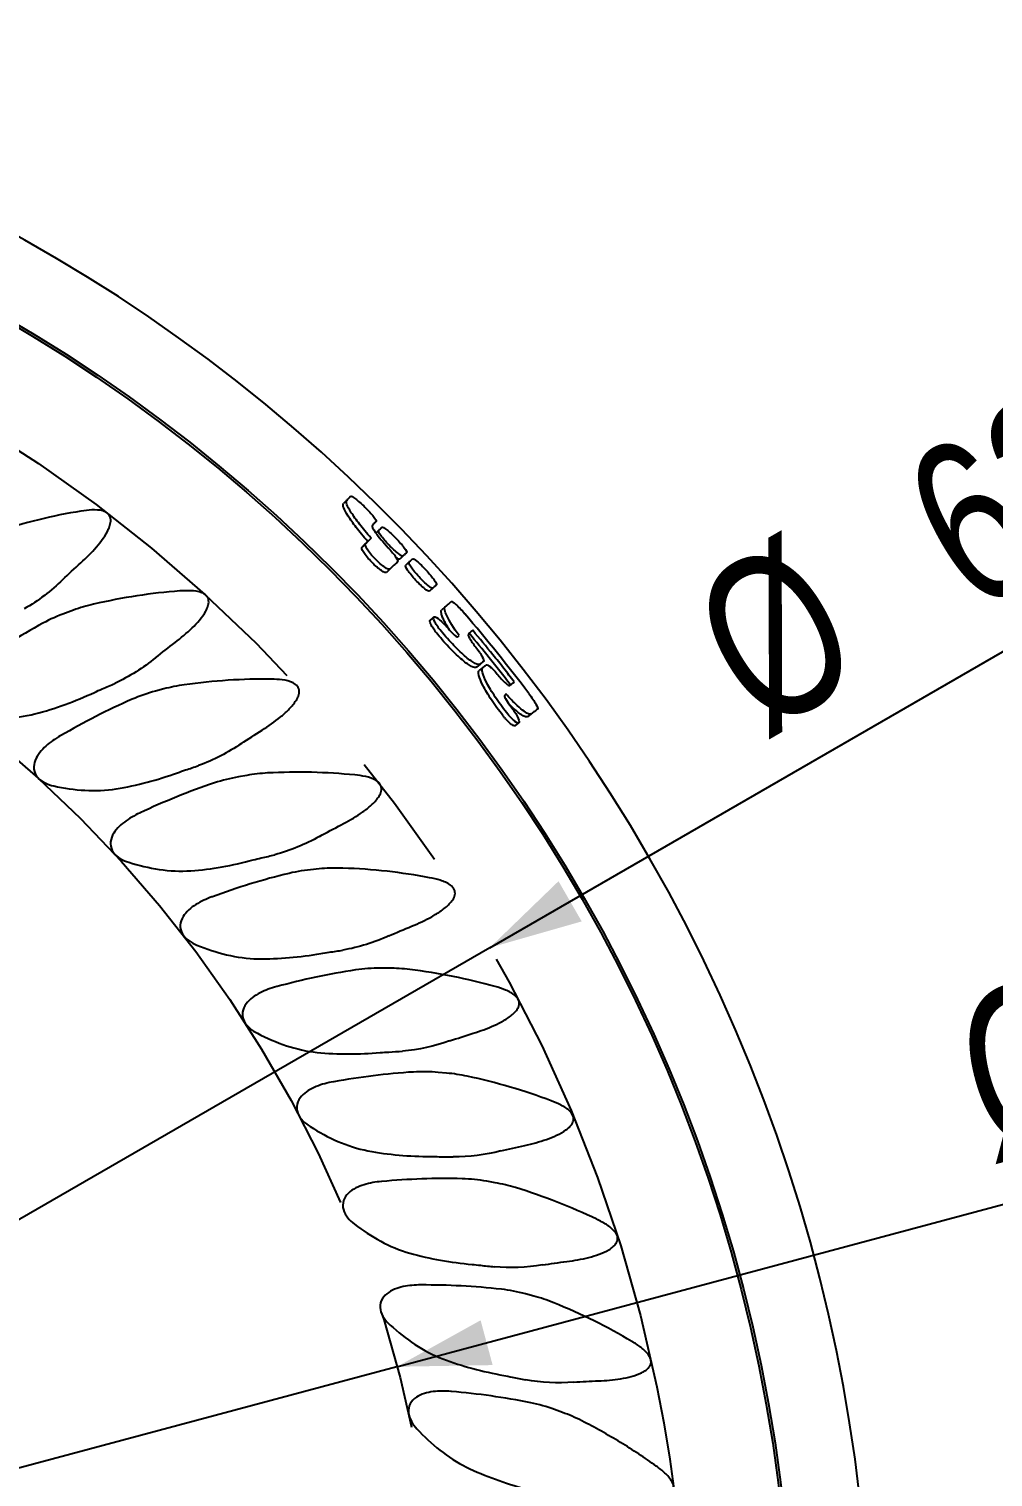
# Model space of a CAD drawing. Header units: millimetres. Extents: x 10 to 412, y 8 to 584.
# Drawn here: x 345.22 to 366, y 258.41 to 289.62 of the extents above; entities that cross this region are included whole.
import ezdxf

# ---------------------------------------------------------------- set-up
doc = ezdxf.new("R2010")
doc.units = ezdxf.units.MM
doc.linetypes.add('CENTERX2', pattern=[20.32, 12.7, -2.54, 2.54, -2.54])
doc.layers.add('CENTERLINE', color=4, linetype='CENTERX2')
doc.layers.add('DIMENSIONS', color=2, linetype='Continuous')
doc.layers.add('OUTLINE', color=7, linetype='Continuous', lineweight=25)
doc.styles.add('SLDTEXTSTYLE0', font='TXT', dxfattribs={"width": 0.75})
doc.dimstyles.new('SLDDIMSTYLE13', dxfattribs={"dimtxt": 3.5, "dimasz": 2, "dimexe": 0, "dimexo": 0.0625, "dimgap": 0.875, "dimtad": 1, "dimrnd": 1e-09, "dimzin": 12, "dimdsep": 46, "dimtxsty": 'SLDTEXTSTYLE0', "dimblk1": 'NONE', "dimsah": 1, "dimcen": 0, "dimadec": 0, "dimazin": 3, "dimtfac": 1, "dimtmove": 0, "dimatfit": 3, "dimldrblk": 'NONE', "dimfxl": 0, "dimfrac": 2, "dimtolj": 1, "dimtzin": 12, "dimarcsym": 0})

# ---------------------------------------------------------------- blocks, each defined once
blk = doc.blocks.new('_D_41')
at = {"layer": 'DIMENSIONS'}
for q in [(375.287, 281.441), (300.246, 238.116)]:
    blk.add_line((355.154, 269.817), q, dxfattribs=at)
blk.add_solid([(355.154, 269.817), (357.136, 270.384), (356.636, 271.25)], dxfattribs=at)
at = {"layer": 'DIMENSIONS', "char_height": 3.5, "attachment_point": 1, "rotation": 30, "style": 'SLDTEXTSTYLE0'}
for s, insert in [('63,4', (363.823, 280.026)), ('%%c', (359.254, 277.388))]:
    blk.add_mtext(s, dxfattribs=dict(at, insert=insert))
blk = doc.blocks.new('_None')
blk = doc.blocks.new('_D_42')
at = {"layer": 'DIMENSIONS'}
for q in [(381.537, 268.392), (302.246, 247.146)]:
    blk.add_line((353.154, 260.787), q, dxfattribs=at)
blk.add_solid([(353.154, 260.787), (355.216, 260.822), (354.957, 261.788)], dxfattribs=at)
at = {"layer": 'DIMENSIONS', "char_height": 3.5, "attachment_point": 1, "rotation": 15, "style": 'SLDTEXTSTYLE0'}
for s, insert in [('52,7', (370.097, 269.993)), ('%%c', (365.001, 268.627))]:
    blk.add_mtext(s, dxfattribs=dict(at, insert=insert))

msp = doc.modelspace()

# ---------------------------------------------------------------- linework, layer by layer
at = {"layer": 'CENTERLINE'}
for radius in [31.70081, 26.35209]:
    msp.add_circle((327.70013, 253.96659), radius, dxfattribs=at)
at = {"layer": 'OUTLINE'}
for p, q in [((352.07363, 279.46059), (352.00383, 279.38758)), ((352.75768, 278.80501), (352.70211, 278.74993)), ((352.59687, 278.64378), (352.52481, 278.57235)), ((353.28701, 278.25938), (353.21377, 278.18985)), ((353.413, 278.12598), (353.33941, 278.05683)), ((353.0033, 277.97614), (352.92942, 277.90603)), ((353.92754, 277.56639), (353.85248, 277.49884)), ((354.19313, 277.16008), (354.11704, 277.09347)), ((346.18158, 277.09164), (346.01095, 277.02954)), ((353.9456, 276.94335), (353.86897, 276.87626)), ((354.94751, 275.92876), (354.86842, 275.86501)), ((355.00526, 275.85693), (354.92599, 275.79338)), ((348.12673, 275.39288), (347.95134, 275.34588)), ((355.6989, 274.59998), (355.78088, 274.6604)), ((356.04567, 274.85553), (355.96425, 274.79553)), ((349.91642, 273.53105), (349.7376, 273.49952)), ((351.53704, 271.52033), (351.35615, 271.5045)), ((352.97624, 269.37601), (352.79466, 269.37601)), ((354.22308, 267.11441), (354.04219, 267.13024)), ((355.26806, 264.75275), (355.08924, 264.78428)), ((356.10323, 262.30901), (355.92784, 262.356)), ((356.72224, 259.80177), (356.55161, 259.86387))]:
    msp.add_line(p, q, dxfattribs=at)
at = {"layer": 'OUTLINE', "flags": 128}
for points in [[(352.07363, 279.46059), (352.08428, 279.47173), (352.09475, 279.48269), (352.10505, 279.49346), (352.11517, 279.50405), (352.12513, 279.51446), (352.13491, 279.52469), (352.14452, 279.53474), (352.15395, 279.54461)], [(352.70565, 279.00553), (352.696, 278.99587), (352.68618, 278.98603), (352.67618, 278.97602), (352.666, 278.96582), (352.65565, 278.95545), (352.64511, 278.94491), (352.6344, 278.93418), (352.62352, 278.92328)], [(352.75768, 278.80501), (352.76754, 278.81478), (352.77725, 278.82441), (352.78681, 278.83389), (352.79623, 278.84322), (352.8055, 278.85241), (352.81462, 278.86145), (352.82359, 278.87035), (352.83242, 278.87909)], [(353.16858, 278.13297), (353.14929, 278.11466), (353.1296, 278.09598), (353.10952, 278.07693), (353.08905, 278.05751), (353.0682, 278.03772), (353.04695, 278.01756), (353.02532, 277.99703), (353.0033, 277.97614)], [(353.36332, 278.33184), (353.35431, 278.32328), (353.34515, 278.31458), (353.33584, 278.30574), (353.32637, 278.29676), (353.31676, 278.28763), (353.30699, 278.27836), (353.29707, 278.26894), (353.28701, 278.25938)], [(353.413, 278.12598), (353.42312, 278.13549), (353.43308, 278.14485), (353.4429, 278.15407), (353.45256, 278.16315), (353.46207, 278.17209), (353.47143, 278.18088), (353.48064, 278.18953), (353.48969, 278.19804)], [(354.00577, 277.63678), (353.99654, 277.62847), (353.98714, 277.62002), (353.9776, 277.61143), (353.9679, 277.6027), (353.95804, 277.59383), (353.94803, 277.58482), (353.93786, 277.57568), (353.92754, 277.56639)], [(354.19313, 277.16008), (354.21108, 277.17579), (354.22862, 277.19115), (354.24575, 277.20615), (354.26248, 277.2208), (354.27881, 277.23509), (354.29473, 277.24903), (354.31025, 277.26261), (354.32536, 277.27584)], [(354.46235, 276.51744), (354.46619, 276.52068), (354.47003, 276.52391), (354.47385, 276.52713), (354.47766, 276.53034), (354.48145, 276.53354), (354.48523, 276.53672), (354.489, 276.5399), (354.49276, 276.54306)], [(354.78789, 276.65713), (354.77663, 276.6477), (354.76518, 276.63811), (354.75353, 276.62836), (354.74169, 276.61843), (354.72965, 276.60835), (354.71742, 276.5981), (354.70499, 276.5877), (354.69237, 276.57712)], [(355.01837, 275.98587), (355.00976, 275.97894), (355.00108, 275.97194), (354.99233, 275.96488), (354.98351, 275.95778), (354.97462, 275.95061), (354.96565, 275.94338), (354.95662, 275.9361), (354.94751, 275.92876)], [(355.00526, 275.85693), (355.01438, 275.86424), (355.02344, 275.8715), (355.03242, 275.8787), (355.04133, 275.88585), (355.05017, 275.89293), (355.05894, 275.89996), (355.06764, 275.90694), (355.07627, 275.91386)], [(355.50747, 275.28077), (355.50357, 275.27778), (355.49965, 275.27478), (355.49573, 275.27177), (355.49179, 275.26875), (355.48784, 275.26573), (355.48387, 275.26269), (355.47989, 275.25964), (355.4759, 275.25658)], [(355.58363, 275.4684), (355.59667, 275.47845), (355.60951, 275.48835), (355.62214, 275.4981), (355.63458, 275.50769), (355.64681, 275.51712), (355.65884, 275.5264), (355.67067, 275.53552), (355.6823, 275.54449)], [(356.18715, 274.95979), (356.17098, 274.94787), (356.15437, 274.93564), (356.13734, 274.92308), (356.11987, 274.91021), (356.10197, 274.89702), (356.08363, 274.88351), (356.06487, 274.86968), (356.04567, 274.85553)]]:
    msp.add_lwpolyline(points, dxfattribs=at)
at = {"layer": 'OUTLINE'}
for radius in [33.99382, 33.94382]:
    msp.add_circle((327.70013, 253.96659), radius, dxfattribs=at)
for radius, start, end in [(35.65, 306.658466, 274.273816), (35.43451, 37.012449, 40.576301)]:
    msp.add_arc((327.70013, 253.96659), radius, start, end, dxfattribs=at)
for points, knots in [([(352.52481, 278.57235), (352.4313, 278.67908), (352.34889, 278.77851), (352.2047, 278.96389), (352.14442, 279.0482), (352.00774, 279.26305), (351.97481, 279.35657), (352.00383, 279.38758)], [0, 0, 0, 0, 0.25, 0.25, 0.5, 0.5, 1, 1, 1, 1]), ([(352.59687, 278.64378), (352.50322, 278.75062), (352.42059, 278.85019), (352.27592, 279.03592), (352.21538, 279.12041), (352.07796, 279.33579), (352.04464, 279.42961), (352.07363, 279.46059)], [0, 0, 0, 0, 0.25, 0.25, 0.5, 0.5, 1, 1, 1, 1]), ([(352.15395, 279.54461), (352.1633, 279.55334), (352.19972, 279.53542), (352.31371, 279.45019), (352.39073, 279.3829), (352.53778, 279.23927), (352.60681, 279.16396), (352.69566, 279.0508), (352.71433, 279.01491), (352.70565, 279.00553)], [0, 0, 0, 0, 0.25, 0.25, 0.5, 0.5, 0.75, 0.75, 1, 1, 1, 1]), ([(346.34301, 279.22541), (346.04291, 279.1762), (345.73895, 279.11496), (345.12358, 278.96506), (344.81893, 278.87807), (344.51694, 278.78005)], [0, 0, 0, 0, 0.5, 0.5, 1, 1, 1, 1]), ([(346.33652, 278.11012), (346.45772, 278.21993), (346.57178, 278.33361), (346.77906, 278.57472), (346.87527, 278.70104), (346.95329, 278.87773), (346.96649, 278.91414), (346.98342, 278.98916), (346.98742, 279.02822), (346.97426, 279.10609), (346.95473, 279.14451), (346.89357, 279.2002), (346.85485, 279.21775), (346.73683, 279.25218), (346.65684, 279.25398), (346.49842, 279.24776), (346.42053, 279.23812), (346.34301, 279.22541)], [0, 0, 0, 0, 0.25, 0.25, 0.5, 0.5, 0.5625, 0.5625, 0.625, 0.625, 0.6875, 0.6875, 0.75, 0.75, 0.875, 0.875, 1, 1, 1, 1]), ([(352.62352, 278.92328), (352.60787, 278.90642), (352.63172, 278.84971), (352.75583, 278.67227), (352.85412, 278.55492), (352.96637, 278.43654)], [0, 0, 0, 0, 0.5, 0.5, 1, 1, 1, 1]), ([(353.287, 278.25938), (353.27614, 278.25005), (353.23973, 278.26752), (353.12834, 278.35271), (353.05379, 278.42056), (352.91243, 278.56621), (352.84684, 278.6427), (352.76414, 278.75778), (352.74763, 278.79482), (352.75768, 278.80501)], [0, 0, 0, 0, 0.25, 0.25, 0.5, 0.5, 0.75, 0.75, 1, 1, 1, 1]), ([(352.83242, 278.87909), (352.84188, 278.88746), (352.87739, 278.86878), (352.98777, 278.78154), (353.0621, 278.713), (353.2036, 278.56719), (353.26983, 278.49096), (353.35463, 278.37681), (353.37236, 278.34065), (353.36332, 278.33184)], [0, 0, 0, 0, 0.25, 0.25, 0.5, 0.5, 0.75, 0.75, 1, 1, 1, 1]), ([(352.92942, 277.90604), (352.91468, 277.89301), (352.87532, 277.90592), (352.75882, 277.98444), (352.68216, 278.05056), (352.53947, 278.19756), (352.47543, 278.2764), (352.39976, 278.39624), (352.388, 278.43606), (352.40164, 278.45025)], [0, 0, 0, 0, 0.25, 0.25, 0.5, 0.5, 0.75, 0.75, 1, 1, 1, 1]), ([(352.40164, 278.45025), (352.4233, 278.47171), (352.44439, 278.49262), (352.46492, 278.51297), (352.47518, 278.52315), (352.4853, 278.53318), (352.49529, 278.54308), (352.50527, 278.55297), (352.51511, 278.56273), (352.52481, 278.57235)], [0, 0, 0, 0, 0.000482524918, 0.000482524918, 0.000482524918, 0.00072380719, 0.00072380719, 0.00072380719, 0.000965095559, 0.000965095559, 0.000965095559, 0.000965095559]), ([(353.0033, 277.97614), (352.98857, 277.96312), (352.94904, 277.97623), (352.83225, 278.05518), (352.75546, 278.1215), (352.6126, 278.26869), (352.54839, 278.34762), (352.47228, 278.4678), (352.46035, 278.50776), (352.47397, 278.52194)], [0, 0, 0, 0, 0.25, 0.25, 0.5, 0.5, 0.75, 0.75, 1, 1, 1, 1]), ([(352.47397, 278.52194), (352.49558, 278.54336), (352.51663, 278.56423), (352.53711, 278.58453), (352.54735, 278.59469), (352.55746, 278.6047), (352.56742, 278.61457), (352.57738, 278.62445), (352.5872, 278.63418), (352.59687, 278.64378)], [0, 0, 0, 0, 0.000482491555, 0.000482491555, 0.000482491555, 0.000723757059, 0.000723757059, 0.000723757059, 0.000965028633, 0.000965028633, 0.000965028633, 0.000965028633]), ([(352.96637, 278.43654), (353.03502, 278.36402), (353.09454, 278.29124), (353.1673, 278.18087), (353.18011, 278.14446), (353.16858, 278.13297)], [0, 0, 0, 0, 0.5, 0.5, 1, 1, 1, 1]), ([(353.21377, 278.18985), (353.20672, 278.18788), (353.19405, 278.18433), (353.15565, 278.21011), (353.13864, 278.22154)], [0, 0, 0, 0, 0.55686019, 1, 1, 1, 1]), ([(353.85248, 277.49884), (353.84136, 277.4898), (353.80559, 277.50803), (353.69681, 277.59577), (353.62422, 277.6654), (353.48699, 277.81458), (353.42362, 277.89268), (353.34441, 278.00961), (353.32908, 278.0469), (353.33941, 278.05683)], [0, 0, 0, 0, 0.25, 0.25, 0.5, 0.5, 0.75, 0.75, 1, 1, 1, 1]), ([(353.92754, 277.56639), (353.91643, 277.55735), (353.8805, 277.57579), (353.77143, 277.66393), (353.69873, 277.73375), (353.56131, 277.88313), (353.49779, 277.96134), (353.4182, 278.07859), (353.40268, 278.11606), (353.413, 278.12598)], [0, 0, 0, 0, 0.25, 0.25, 0.5, 0.5, 0.75, 0.75, 1, 1, 1, 1]), ([(353.48969, 278.19804), (353.49938, 278.20615), (353.53437, 278.18653), (353.64238, 278.09636), (353.71485, 278.02586), (353.8524, 277.87632), (353.91657, 277.79835), (353.99829, 277.68197), (354.01504, 277.64535), (354.00577, 277.63678)], [0, 0, 0, 0, 0.25, 0.25, 0.5, 0.5, 0.75, 0.75, 1, 1, 1, 1]), ([(348.47352, 277.50445), (348.17022, 277.48159), (347.86129, 277.44696), (347.23583, 277.35133), (346.92493, 277.29126), (346.61558, 277.21994)], [0, 0, 0, 0, 0.5, 0.5, 1, 1, 1, 1]), ([(348.36985, 276.39398), (348.4994, 276.49224), (348.62371, 276.59616), (348.85058, 276.8176), (348.95729, 276.93495), (349.05038, 277.10332), (349.06683, 277.13848), (349.09043, 277.21131), (349.09812, 277.25009), (349.09239, 277.3291), (349.07661, 277.3693), (349.02089, 277.43059), (348.98349, 277.45183), (348.86923, 277.49659), (348.7883, 277.50559), (348.6305, 277.51316), (348.55203, 277.51037), (348.47352, 277.50445)], [0, 0, 0, 0, 0.25, 0.25, 0.5, 0.5, 0.5625, 0.5625, 0.625, 0.625, 0.6875, 0.6875, 0.75, 0.75, 0.875, 0.875, 1, 1, 1, 1]), ([(354.49276, 276.54307), (354.37473, 276.70938), (354.2854, 276.85429), (354.1819, 277.06876), (354.16785, 277.13783), (354.19313, 277.16008)], [0, 0, 0, 0, 0.5, 0.5, 1, 1, 1, 1]), ([(354.32536, 277.27584), (354.33549, 277.28366), (354.37005, 277.26271), (354.47614, 277.16762), (354.54619, 277.09448), (354.61408, 277.01533)], [0, 0, 0, 0, 0.5, 0.5, 1, 1, 1, 1]), ([(345.52396, 276.81114), (345.26848, 276.67392), (345.01931, 276.52722), (344.53052, 276.22053), (344.29003, 276.05985), (344.05754, 275.89717)], [0, 0, 0, 0, 0.5, 0.5, 1, 1, 1, 1]), ([(354.02849, 276.57285), (354.00056, 276.60878), (353.94776, 276.67667), (353.89304, 276.76555), (353.86428, 276.83113), (353.85682, 276.8692), (353.86933, 276.87191), (353.87223, 276.87254)], [0, 0, 0, 0, 0.24414396, 0.4614595, 0.68626993, 0.92733055, 1, 1, 1, 1]), ([(354.10589, 276.63931), (354.04075, 276.71943), (353.98835, 276.79768), (353.93443, 276.9091), (353.93224, 276.9427), (353.9752, 276.95195), (354.02114, 276.92733), (354.14119, 276.82688), (354.21524, 276.75052), (354.2807, 276.67037)], [0, 0, 0, 0, 0.25, 0.25, 0.5, 0.5, 0.75, 0.75, 1, 1, 1, 1]), ([(354.2804, 276.67934), (354.26716, 276.70002), (354.22678, 276.7631), (354.17746, 276.85237), (354.13192, 276.9467), (354.10717, 277.0201), (354.1014, 277.07061), (354.11217, 277.08635), (354.11704, 277.09347)], [0, 0, 0, 0, 0.08968871, 0.27354923, 0.45744787, 0.64943701, 0.84144896, 1, 1, 1, 1]), ([(354.86842, 275.86501), (354.84867, 275.84957), (354.81183, 275.85484), (354.70822, 275.90616), (354.64102, 275.95268), (354.48583, 276.08191), (354.39642, 276.16588), (354.21296, 276.35611), (354.11763, 276.46357), (354.02849, 276.57285)], [0, 0, 0, 0, 0.25, 0.25, 0.5, 0.5, 0.75, 0.75, 1, 1, 1, 1]), ([(354.94751, 275.92876), (354.92777, 275.91334), (354.89085, 275.91875), (354.78693, 275.97054), (354.7195, 276.01741), (354.56392, 276.14728), (354.47434, 276.23157), (354.29058, 276.42228), (354.19516, 276.52988), (354.10589, 276.63931)], [0, 0, 0, 0, 0.25, 0.25, 0.5, 0.5, 0.75, 0.75, 1, 1, 1, 1]), ([(354.2807, 276.67037), (354.31932, 276.62323), (354.36264, 276.57833), (354.43011, 276.52217), (354.45392, 276.51068), (354.46235, 276.51744)], [0, 0, 0, 0, 0.5, 0.5, 1, 1, 1, 1]), ([(354.69237, 276.57712), (354.68229, 276.56775), (354.69142, 276.53557), (354.74965, 276.43147), (354.79721, 276.36253), (354.85402, 276.29065)], [0, 0, 0, 0, 0.5, 0.5, 1, 1, 1, 1]), ([(355.60242, 275.48289), (355.52695, 275.58076), (355.45096, 275.67824), (355.37446, 275.77532), (355.29796, 275.87239), (355.22095, 275.96906), (355.14343, 276.06533), (355.00085, 276.24239), (354.85655, 276.41809), (354.71056, 276.59236)], [0, 0, 0, 0, 0.00037078391, 0.00037078391, 0.00037078391, 0.00074156781, 0.00074156781, 0.00074156781, 0.00142360082, 0.00142360082, 0.00142360082, 0.00142360082]), ([(355.6823, 275.54449), (355.60683, 275.64236), (355.53084, 275.73984), (355.45434, 275.83692), (355.37785, 275.93399), (355.30084, 276.03067), (355.22333, 276.12694), (355.0799, 276.30507), (354.93474, 276.48182), (354.78789, 276.65713)], [0, 0, 0, 0, 0.00037078388, 0.00037078388, 0.00037078388, 0.00074156776, 0.00074156776, 0.00074156776, 0.00142767658, 0.00142767658, 0.00142767658, 0.00142767658]), ([(354.85402, 276.29065), (354.91365, 276.21511), (354.96334, 276.14176), (355.02216, 276.03139), (355.0306, 275.99623), (355.01837, 275.98588)], [0, 0, 0, 0, 0.5, 0.5, 1, 1, 1, 1]), ([(347.95149, 276.06625), (347.81751, 275.9576), (347.67779, 275.85603), (347.38444, 275.67007), (347.23011, 275.58559), (347.07275, 275.51338)], [0, 0, 0, 0, 0.5, 0.5, 1, 1, 1, 1]), ([(355.07627, 275.91386), (355.08922, 275.92332), (355.12115, 275.90805), (355.21656, 275.82675), (355.27758, 275.76251), (355.3386, 275.68784)], [0, 0, 0, 0, 0.5, 0.5, 1, 1, 1, 1]), ([(350.44593, 275.60437), (350.14172, 275.60802), (349.83022, 275.60041), (349.1994, 275.55967), (348.88463, 275.52695), (348.57027, 275.48287)], [0, 0, 0, 0, 0.5, 0.5, 1, 1, 1, 1]), ([(350.24587, 274.50715), (350.38257, 274.59316), (350.516, 274.68618), (350.69964, 274.83643), (350.75836, 274.88847), (350.86854, 274.99912), (350.92028, 275.05769), (350.98446, 275.15257), (351.00372, 275.18545), (351.03429, 275.25647), (351.04561, 275.2946), (351.04746, 275.37393), (351.03573, 275.41557), (350.98591, 275.48214), (350.95088, 275.50659), (350.84026, 275.56196), (350.76145, 275.57774), (350.60361, 275.59936), (350.52485, 275.60342), (350.44593, 275.60437)], [0, 0, 0, 0, 0.25, 0.25, 0.375, 0.375, 0.5, 0.5, 0.5625, 0.5625, 0.625, 0.625, 0.6875, 0.6875, 0.75, 0.75, 0.875, 0.875, 1, 1, 1, 1]), ([(355.43678, 274.82095), (355.3492, 274.93159), (355.26593, 275.04608), (355.11847, 275.26767), (355.05578, 275.37283), (354.96252, 275.55281), (354.93157, 275.62837), (354.90353, 275.74116), (354.90652, 275.77762), (354.92599, 275.79338)], [0, 0, 0, 0, 0.25, 0.25, 0.5, 0.5, 0.75, 0.75, 1, 1, 1, 1]), ([(355.51831, 274.88226), (355.43062, 274.99307), (355.34719, 275.10773), (355.19935, 275.32967), (355.13639, 275.43507), (355.0426, 275.61555), (355.01136, 275.6914), (354.98293, 275.80458), (354.9858, 275.84118), (355.00526, 275.85693)], [0, 0, 0, 0, 0.25, 0.25, 0.5, 0.5, 0.75, 0.75, 1, 1, 1, 1]), ([(355.3386, 275.68784), (355.39648, 275.61714), (355.45375, 275.55561), (355.54257, 275.47662), (355.5725, 275.46034), (355.58363, 275.4684)], [0, 0, 0, 0, 0.5, 0.5, 1, 1, 1, 1]), ([(355.4759, 275.25658), (355.46781, 275.24939), (355.47359, 275.22412), (355.51385, 275.14626), (355.54837, 275.09407), (355.58621, 275.04631)], [0, 0, 0, 0, 0.5, 0.5, 1, 1, 1, 1]), ([(356.04567, 274.85553), (356.03191, 274.84572), (356.00949, 274.84774), (355.94771, 274.87489), (355.90763, 274.90074), (355.81428, 274.97405), (355.75963, 275.02254), (355.64033, 275.13834), (355.57631, 275.20486), (355.50747, 275.28077)], [0, 0, 0, 0, 0.25, 0.25, 0.5, 0.5, 0.75, 0.75, 1, 1, 1, 1]), ([(355.99476, 275.29777), (356.05741, 275.21452), (356.11369, 275.13053), (356.1837, 275.00669), (356.19702, 274.96792), (356.18715, 274.95979)], [0, 0, 0, 0, 0.5, 0.5, 1, 1, 1, 1]), ([(347.44717, 275.17076), (347.18052, 275.05626), (346.91948, 274.9318), (346.40601, 274.66897), (346.15253, 274.52992), (345.90667, 274.38808)], [0, 0, 0, 0, 0.5, 0.5, 1, 1, 1, 1]), ([(355.58621, 275.04631), (355.65037, 274.96515), (355.70885, 274.8768), (355.78136, 274.73771), (355.79555, 274.6875), (355.77729, 274.64734), (355.74513, 274.65669), (355.64764, 274.73347), (355.58258, 274.80132), (355.51831, 274.88226)], [0, 0, 0, 0, 0.25, 0.25, 0.5, 0.5, 0.75, 0.75, 1, 1, 1, 1]), ([(355.96425, 274.79553), (355.9519, 274.79199), (355.92673, 274.78479), (355.85748, 274.81908), (355.77008, 274.88242), (355.67513, 274.96401), (355.60198, 275.03664), (355.56852, 275.06986)], [0, 0, 0, 0, 0.21778699, 0.44378131, 0.63549486, 0.83328718, 1, 1, 1, 1]), ([(344.00269, 274.80446), (344.22859, 274.77552), (344.45423, 274.76136), (344.90492, 274.77457), (345.13177, 274.80266), (345.35144, 274.85753)], [0, 0, 0, 0, 0.5, 0.5, 1, 1, 1, 1]), ([(355.69829, 274.60081), (355.68884, 274.59873), (355.66941, 274.59446), (355.60714, 274.63706), (355.53992, 274.70115), (355.48162, 274.76581), (355.45172, 274.80257), (355.43678, 274.82095)], [0, 0, 0, 0, 0.24362927, 0.50054468, 0.74671381, 0.87336703, 1, 1, 1, 1]), ([(345.89809, 274.38311), (345.78697, 274.31866), (345.68151, 274.24685), (345.49192, 274.07569), (345.405, 273.9744), (345.33534, 273.79528), (345.32273, 273.72969), (345.33769, 273.59807), (345.36625, 273.53541), (345.45323, 273.43417), (345.50946, 273.39571), (345.62964, 273.33776), (345.69245, 273.31833), (345.75679, 273.3043)], [0, 0, 0, 0, 0.25, 0.25, 0.5, 0.5, 0.625, 0.625, 0.75, 0.75, 0.875, 0.875, 1, 1, 1, 1]), ([(349.80054, 274.21713), (349.65745, 274.12047), (349.5095, 274.03155), (349.20198, 273.8723), (349.04102, 273.80154), (348.87695, 273.74295)], [0, 0, 0, 0, 0.5, 0.5, 1, 1, 1, 1]), ([(352.24523, 273.5396), (351.9424, 273.56976), (351.63074, 273.58935), (350.99937, 273.60371), (350.6831, 273.59855), (350.36612, 273.58204)], [0, 0, 0, 0, 0.5, 0.5, 1, 1, 1, 1]), ([(351.95031, 272.464), (352.09352, 272.53754), (352.23417, 272.61824), (352.43119, 272.75257), (352.49432, 272.7994), (352.61343, 272.89979), (352.67019, 272.95362), (352.74301, 273.04348), (352.76515, 273.07482), (352.80163, 273.14314), (352.81599, 273.18024), (352.82427, 273.25826), (352.8161, 273.30074), (352.77205, 273.37125), (352.73931, 273.3985), (352.63407, 273.46306), (352.55712, 273.48561), (352.40172, 273.52089), (352.32368, 273.53179), (352.24523, 273.5396)], [0, 0, 0, 0, 0.25, 0.25, 0.375, 0.375, 0.5, 0.5, 0.5625, 0.5625, 0.625, 0.625, 0.6875, 0.6875, 0.75, 0.75, 0.875, 0.875, 1, 1, 1, 1]), ([(345.75679, 273.3043), (345.97973, 273.2557), (346.20347, 273.22195), (346.6533, 273.1959), (346.88133, 273.20409), (347.10504, 273.23963)], [0, 0, 0, 0, 0.5, 0.5, 1, 1, 1, 1]), ([(349.22009, 273.369), (348.94428, 273.27811), (348.67334, 273.17685), (348.13908, 272.95983), (347.8746, 272.84348), (347.61724, 272.72356)], [0, 0, 0, 0, 0.5, 0.5, 1, 1, 1, 1]), ([(347.60826, 272.71937), (347.49195, 272.66484), (347.38062, 272.6025), (347.17684, 272.44851), (347.08142, 272.35519), (346.99642, 272.18282), (346.97814, 272.11858), (346.98157, 271.98616), (347.00456, 271.92124), (347.08238, 271.8128), (347.13504, 271.7696), (347.24972, 271.70139), (347.3106, 271.67656), (347.37347, 271.65698)], [0, 0, 0, 0, 0.25, 0.25, 0.5, 0.5, 0.625, 0.625, 0.75, 0.75, 0.875, 0.875, 1, 1, 1, 1]), ([(347.37347, 271.65698), (347.58807, 271.59014), (347.80654, 271.53691), (348.25513, 271.47093), (348.48451, 271.4591), (348.71095, 271.47504)], [0, 0, 0, 0, 0.5, 0.5, 1, 1, 1, 1]), ([(353.85773, 271.32587), (353.55865, 271.38232), (353.25329, 271.42849), (352.6287, 271.49773), (352.30836, 271.52069), (351.98946, 271.53193)], [0, 0, 0, 0, 0.5, 0.5, 1, 1, 1, 1]), ([(350.82923, 271.41958), (350.54636, 271.35303), (350.26756, 271.27574), (349.71655, 271.10614), (349.44313, 271.01335), (349.17622, 270.9163)], [0, 0, 0, 0, 0.5, 0.5, 1, 1, 1, 1]), ([(353.47018, 270.28007), (353.61927, 270.34085), (353.76412, 270.40787), (353.97203, 270.52423), (354.04003, 270.56591), (354.16805, 270.65584), (354.22867, 270.70391), (354.30952, 270.78727), (354.33455, 270.81681), (354.37672, 270.88111), (354.39447, 270.9165), (354.41015, 270.99465), (354.40586, 271.03716), (354.36857, 271.11136), (354.33801, 271.14187), (354.23967, 271.21501), (354.16371, 271.24488), (354.01292, 271.29333), (353.93586, 271.31113), (353.85773, 271.32587)], [0, 0, 0, 0, 0.25, 0.25, 0.375, 0.375, 0.5, 0.5, 0.5625, 0.5625, 0.625, 0.625, 0.6875, 0.6875, 0.75, 0.75, 0.875, 0.875, 1, 1, 1, 1]), ([(349.16692, 270.9129), (349.04629, 270.86872), (348.92996, 270.81632), (348.71353, 270.68067), (348.61034, 270.59602), (348.51064, 270.43172), (348.48683, 270.36931), (348.47871, 270.2371), (348.49595, 270.17043), (348.56403, 270.05562), (348.61272, 270.00799), (348.72102, 269.93004), (348.7795, 269.9), (348.84043, 269.87501)], [0, 0, 0, 0, 0.25, 0.25, 0.5, 0.5, 0.625, 0.625, 0.75, 0.75, 0.875, 0.875, 1, 1, 1, 1]), ([(348.84043, 269.87501), (349.04993, 269.7891), (349.26354, 269.71707), (349.7027, 269.61287), (349.93007, 269.58105), (350.15696, 269.5772)], [0, 0, 0, 0, 0.5, 0.5, 1, 1, 1, 1]), ([(352.26235, 269.33733), (351.97454, 269.29566), (351.69, 269.24294), (351.12643, 269.12202), (350.84619, 269.05348), (350.57177, 268.98003)], [0, 0, 0, 0, 0.5, 0.5, 1, 1, 1, 1]), ([(350.5622, 268.97746), (350.43824, 268.94398), (350.31784, 268.90194), (350.0905, 268.78576), (349.98036, 268.71048), (349.86667, 268.55564), (349.83748, 268.49561), (349.81769, 268.36473), (349.82894, 268.2968), (349.88654, 268.17648), (349.93079, 268.12477), (350.03181, 268.03757), (350.08763, 268.00236), (350.14649, 267.97198)], [0, 0, 0, 0, 0.25, 0.25, 0.5, 0.5, 0.625, 0.625, 0.75, 0.75, 0.875, 0.875, 1, 1, 1, 1]), ([(354.79393, 267.97198), (354.95013, 268.02027), (355.10107, 268.07496), (355.31703, 268.17239), (355.38727, 268.20745), (355.52276, 268.28605), (355.58821, 268.32936), (355.67573, 268.40549), (355.7032, 268.43285), (355.75056, 268.49349), (355.77104, 268.5272), (355.79278, 268.6038), (355.79181, 268.64627), (355.76021, 268.7236), (355.73253, 268.75595), (355.64114, 268.8367), (355.5685, 268.87287), (355.42296, 268.93405), (355.34758, 268.95857), (355.27115, 268.98003)], [0, 0, 0, 0, 0.25, 0.25, 0.375, 0.375, 0.5, 0.5, 0.5625, 0.5625, 0.625, 0.625, 0.6875, 0.6875, 0.75, 0.75, 0.875, 0.875, 1, 1, 1, 1]), ([(353.50853, 267.13811), (353.2183, 267.12168), (352.93028, 267.09397), (352.35825, 267.02263), (352.07298, 266.97874), (351.79324, 266.92951)], [0, 0, 0, 0, 0.5, 0.5, 1, 1, 1, 1]), ([(351.78348, 266.92778), (351.65702, 266.90522), (351.53336, 266.87381), (351.29666, 266.77781), (351.18033, 266.71236), (351.05362, 266.56787), (351.01934, 266.51055), (350.98838, 266.38175), (350.99378, 266.3131), (351.04089, 266.18821), (351.08057, 266.13285), (351.17369, 266.03728), (351.22606, 265.99754), (351.28173, 265.96236)], [0, 0, 0, 0, 0.25, 0.25, 0.5, 0.5, 0.625, 0.625, 0.75, 0.75, 0.875, 0.875, 1, 1, 1, 1]), ([(355.91148, 265.55731), (356.07014, 265.59155), (356.22725, 265.63333), (356.45156, 265.71193), (356.52449, 265.74078), (356.66541, 265.80694), (356.73423, 265.84435), (356.82757, 265.91221), (356.85709, 265.93682), (356.90993, 265.99343), (356.93324, 266.02544), (356.96126, 266.09853), (356.96428, 266.14185), (356.93995, 266.22105), (356.9153, 266.25596), (356.83055, 266.34528), (356.76132, 266.38746), (356.62106, 266.46133), (356.54857, 266.49205), (356.47474, 266.51993)], [0, 0, 0, 0, 0.25, 0.25, 0.375, 0.375, 0.5, 0.5, 0.5625, 0.5625, 0.625, 0.625, 0.6875, 0.6875, 0.75, 0.75, 0.875, 0.875, 1, 1, 1, 1]), ([(351.28173, 265.96236), (351.47373, 265.84098), (351.67204, 265.73279), (352.08671, 265.55398), (352.30443, 265.48352), (352.52654, 265.44045)], [0, 0, 0, 0, 0.5, 0.5, 1, 1, 1, 1]), ([(352.82148, 264.77946), (352.69353, 264.768), (352.5676, 264.74749), (352.32344, 264.67249), (352.20185, 264.61743), (352.06302, 264.48453), (352.02388, 264.43041), (351.98181, 264.3048), (351.98121, 264.23594), (352.01725, 264.10742), (352.05196, 264.04881), (352.13639, 263.9455), (352.18511, 263.90134), (352.23749, 263.86144)], [0, 0, 0, 0, 0.25, 0.25, 0.5, 0.5, 0.625, 0.625, 0.75, 0.75, 0.875, 0.875, 1, 1, 1, 1]), ([(354.55829, 264.83863), (354.26784, 264.84757), (353.97854, 264.84506), (353.40241, 264.82386), (353.11428, 264.80499), (352.83135, 264.78033)], [0, 0, 0, 0, 0.5, 0.5, 1, 1, 1, 1]), ([(357.45934, 263.96429), (357.1837, 264.09687), (356.90029, 264.22057), (356.31662, 264.44838), (356.01439, 264.5531), (355.70807, 264.64686)], [0, 0, 0, 0, 0.5, 0.5, 1, 1, 1, 1]), ([(352.23749, 263.86144), (352.41751, 263.7243), (352.60519, 263.59943), (353.00269, 263.38497), (353.21406, 263.29544), (353.43208, 263.23303)], [0, 0, 0, 0, 0.5, 0.5, 1, 1, 1, 1]), ([(356.81433, 263.05442), (356.97519, 263.07468), (357.13524, 263.10261), (357.36482, 263.16111), (357.43965, 263.18337), (357.58491, 263.23649), (357.65548, 263.26692), (357.7555, 263.32654), (357.78747, 263.34859), (357.84553, 263.40029), (357.87152, 263.42954), (357.90701, 263.50073), (357.91411, 263.54312), (357.89732, 263.62484), (357.87594, 263.66181), (357.79936, 263.7587), (357.73465, 263.8064), (357.6003, 263.89303), (357.53053, 263.93005), (357.45934, 263.96429)], [0, 0, 0, 0, 0.25, 0.25, 0.375, 0.375, 0.5, 0.5, 0.5625, 0.5625, 0.625, 0.625, 0.6875, 0.6875, 0.75, 0.75, 0.875, 0.875, 1, 1, 1, 1]), ([(353.66829, 262.54884), (353.53983, 262.54858), (353.41259, 262.53913), (353.16282, 262.48569), (353.0369, 262.44143), (352.88701, 262.32114), (352.8433, 262.27064), (352.79045, 262.14917), (352.78384, 262.08063), (352.80855, 261.94946), (352.83802, 261.88804), (352.91312, 261.77776), (352.9578, 261.72953), (353.00651, 261.68521)], [0, 0, 0, 0, 0.25, 0.25, 0.5, 0.5, 0.625, 0.625, 0.75, 0.75, 0.875, 0.875, 1, 1, 1, 1]), ([(355.40365, 262.45642), (355.11519, 262.49062), (354.8268, 262.51334), (354.25094, 262.54244), (353.96216, 262.54876), (353.6782, 262.54885)], [0, 0, 0, 0, 0.5, 0.5, 1, 1, 1, 1]), ([(358.21746, 261.33256), (357.95503, 261.4883), (357.68373, 261.63614), (357.12166, 261.91423), (356.82875, 262.0453), (356.53233, 262.16517)], [0, 0, 0, 0, 0.5, 0.5, 1, 1, 1, 1]), ([(353.00651, 261.68521), (353.17364, 261.53314), (353.34985, 261.39217), (353.729, 261.1428), (353.93056, 261.03605), (354.14179, 260.95508)], [0, 0, 0, 0, 0.5, 0.5, 1, 1, 1, 1]), ([(357.4956, 260.48237), (357.65772, 260.48854), (357.81963, 260.50242), (358.05362, 260.54073), (358.13019, 260.55641), (358.27976, 260.59678), (358.35304, 260.62112), (358.45783, 260.67193), (358.49151, 260.69115), (358.55347, 260.73747), (358.58183, 260.76435), (358.62319, 260.83221), (358.63383, 260.87388), (358.62403, 260.95663), (358.60593, 260.99527), (358.53799, 261.09838), (358.47772, 261.15147), (358.35156, 261.24935), (358.28534, 261.29227), (358.21746, 261.33256)], [0, 0, 0, 0, 0.25, 0.25, 0.375, 0.375, 0.5, 0.5, 0.5625, 0.5625, 0.625, 0.625, 0.6875, 0.6875, 0.75, 0.75, 0.875, 0.875, 1, 1, 1, 1]), ([(354.31746, 260.25291), (354.18947, 260.26385), (354.06189, 260.26552), (353.80842, 260.23405), (353.67911, 260.20094), (353.51931, 260.09416), (353.47137, 260.04767), (353.40813, 259.93127), (353.39558, 259.86356), (353.40876, 259.73074), (353.43276, 259.66699), (353.49797, 259.55058), (353.53827, 259.49864), (353.58293, 259.45025)], [0, 0, 0, 0, 0.25, 0.25, 0.5, 0.5, 0.625, 0.625, 0.75, 0.75, 0.875, 0.875, 1, 1, 1, 1]), ([(358.74331, 258.64477), (358.49581, 258.82254), (358.23851, 258.99344), (357.70228, 259.3198), (357.42154, 259.47607), (357.13717, 259.62108)], [0, 0, 0, 0, 0.5, 0.5, 1, 1, 1, 1]), ([(357.9501, 257.86073), (358.11219, 257.85274), (358.27464, 257.85245), (358.51116, 257.87024), (358.58886, 257.87919), (358.74155, 257.90643), (358.81714, 257.92446), (358.92554, 257.96586), (358.96078, 257.98211), (359.02621, 258.0227), (359.05664, 258.04682), (359.10386, 258.11087), (359.11811, 258.15138), (359.11561, 258.23476), (359.10094, 258.27483), (359.04234, 258.38339), (358.98695, 258.44154), (358.8697, 258.55016), (358.80744, 258.59871), (358.74331, 258.64477)], [0, 0, 0, 0, 0.25, 0.25, 0.375, 0.375, 0.5, 0.5, 0.5625, 0.5625, 0.625, 0.625, 0.6875, 0.6875, 0.75, 0.75, 0.875, 0.875, 1, 1, 1, 1])]:
    msp.add_open_spline(points, degree=3, knots=knots, dxfattribs=at)
for points in [[(345.94832, 277.74718), (346.07692, 277.87155), (346.2065, 277.9923), (346.33652, 278.11012)], [(345.94832, 277.74718), (345.7001, 277.50714), (345.42101, 277.29055), (345.1211, 277.11982)], [(346.61558, 277.21994), (346.4673, 277.18576), (346.32264, 277.14299), (346.18158, 277.09164)], [(346.01095, 277.02954), (345.84437, 276.96891), (345.68206, 276.89605), (345.52396, 276.81114)], [(347.95149, 276.06625), (348.09048, 276.17896), (348.23008, 276.28796), (348.36985, 276.39398)], [(345.35144, 274.85753), (345.78975, 274.96703), (346.21423, 275.1266), (346.63331, 275.31962)], [(346.63331, 275.31962), (346.68836, 275.34498), (346.74387, 275.36945), (346.79981, 275.39307)], [(346.79981, 275.39307), (346.89143, 275.43176), (346.98238, 275.47191), (347.07275, 275.51338)], [(347.95134, 275.34589), (347.78012, 275.30001), (347.61206, 275.24156), (347.44717, 275.17076)], [(348.57027, 275.48287), (348.42077, 275.46191), (348.27143, 275.43165), (348.12673, 275.39288)], [(345.90667, 274.38808), (345.90381, 274.38643), (345.90095, 274.38477), (345.89809, 274.38311)], [(349.80054, 274.21713), (349.94886, 274.31733), (350.09743, 274.41374), (350.24587, 274.50715)], [(348.59457, 273.64689), (348.68921, 273.67744), (348.78332, 273.70952), (348.87695, 273.74295)], [(347.10504, 273.23963), (347.55111, 273.31049), (347.98789, 273.43243), (348.4223, 273.58823)], [(348.4223, 273.58823), (348.47936, 273.60869), (348.53679, 273.62823), (348.59457, 273.64689)], [(349.7376, 273.49952), (349.56351, 273.46883), (349.39005, 273.42501), (349.22009, 273.369)], [(350.36612, 273.58204), (350.21575, 273.57421), (350.06584, 273.5574), (349.91642, 273.53105)], [(347.61724, 272.72356), (347.61424, 272.72217), (347.61125, 272.72077), (347.60826, 272.71937)], [(351.48139, 272.2139), (351.63777, 272.30072), (351.79438, 272.38393), (351.95031, 272.464)], [(351.48139, 272.2139), (351.17781, 272.04534), (350.85914, 271.91068), (350.51999, 271.82202)], [(350.23031, 271.75093), (350.32725, 271.77312), (350.4238, 271.79687), (350.51999, 271.82202)], [(348.71095, 271.47504), (349.1614, 271.50674), (349.60715, 271.59014), (350.05359, 271.70751)], [(350.05359, 271.70751), (350.11221, 271.72292), (350.17112, 271.73738), (350.23031, 271.75093)], [(351.35615, 271.5045), (351.18007, 271.4891), (351.00324, 271.46052), (350.82923, 271.41958)], [(351.98946, 271.53193), (351.8395, 271.53721), (351.68705, 271.53345), (351.53704, 271.52033)], [(349.17622, 270.9163), (349.17312, 270.91517), (349.17002, 270.91403), (349.16692, 270.9129)], [(352.98126, 270.07179), (353.14399, 270.14438), (353.30747, 270.21373), (353.47018, 270.28007)], [(352.98126, 270.07179), (352.66316, 269.92989), (352.33377, 269.82375), (351.98936, 269.76519)], [(350.15696, 269.5772), (350.60836, 269.56953), (351.05968, 269.61374), (351.51475, 269.69177)], [(351.51475, 269.69177), (351.57449, 269.70201), (351.63446, 269.71128), (351.69458, 269.71962)], [(351.69458, 269.71962), (351.79309, 269.73328), (351.89134, 269.74852), (351.98936, 269.76519)], [(352.79466, 269.37601), (352.61791, 269.37601), (352.43921, 269.36294), (352.26235, 269.33733)], [(353.42795, 269.34813), (353.27905, 269.36646), (353.12852, 269.37601), (352.97624, 269.37601)], [(355.27115, 268.98003), (354.67363, 269.14785), (354.0597, 269.27036), (353.42795, 269.34813)], [(350.57177, 268.98003), (350.56857, 268.97918), (350.56538, 268.97832), (350.5622, 268.97746)], [(350.14649, 267.97198), (350.55498, 267.76115), (350.979, 267.60796), (351.43206, 267.56055)], [(354.28872, 267.80711), (353.958, 267.69297), (353.62039, 267.61631), (353.27387, 267.58813)], [(354.28872, 267.80711), (354.45639, 267.86497), (354.62543, 267.91989), (354.79393, 267.97198)], [(351.43206, 267.56055), (351.88098, 267.51358), (352.33443, 267.51827), (352.79466, 267.55635)], [(352.79466, 267.55635), (352.85507, 267.56134), (352.91562, 267.56536), (352.97624, 267.56842)], [(352.97624, 267.56842), (353.07556, 267.57344), (353.17477, 267.58006), (353.27387, 267.58813)], [(354.04219, 267.13024), (353.8655, 267.1457), (353.6876, 267.14824), (353.50853, 267.13811)], [(351.79324, 266.92951), (351.78999, 266.92894), (351.78673, 266.92836), (351.78348, 266.92778)], [(354.67064, 267.04727), (354.52263, 267.07878), (354.37345, 267.10126), (354.22308, 267.11441)], [(356.47474, 266.51993), (355.9001, 266.73693), (355.29879, 266.91355), (354.67064, 267.04727)], [(352.52654, 265.44045), (352.96983, 265.3545), (353.42197, 265.31968), (353.8836, 265.3175)], [(353.8836, 265.3175), (353.94421, 265.31721), (354.00488, 265.31594), (354.06554, 265.3137)], [(354.06554, 265.3137), (354.1649, 265.31005), (354.26431, 265.308), (354.36375, 265.30739)], [(355.39382, 265.43709), (355.05453, 265.35224), (354.71154, 265.30527), (354.36375, 265.30739)], [(355.39382, 265.43709), (355.5671, 265.48043), (355.73969, 265.52023), (355.91148, 265.55731)], [(352.83135, 264.78033), (352.82806, 264.78004), (352.82477, 264.77975), (352.82148, 264.77946)], [(355.08924, 264.78428), (354.91458, 264.81508), (354.73759, 264.83312), (354.55829, 264.83863)], [(355.70807, 264.64686), (355.56388, 264.691), (355.41725, 264.72645), (355.26806, 264.75275)], [(353.43208, 263.23303), (353.86636, 263.10871), (354.31375, 263.03465), (354.77326, 262.99227)], [(354.77326, 262.99227), (354.83361, 262.9867), (354.89394, 262.98014), (354.95417, 262.97263)], [(354.95417, 262.97263), (355.05283, 262.96033), (355.15168, 262.94962), (355.2507, 262.94035)], [(356.28815, 262.97978), (355.94217, 262.92473), (355.59634, 262.90799), (355.2507, 262.94035)], [(356.28815, 262.97978), (356.46457, 263.00785), (356.63998, 263.03246), (356.81433, 263.05442)], [(353.6782, 262.54885), (353.67489, 262.54885), (353.67159, 262.54885), (353.66829, 262.54884)], [(355.92784, 262.356), (355.7565, 262.40191), (355.58175, 262.43531), (355.40365, 262.45642)], [(356.53233, 262.16517), (356.39157, 262.22209), (356.24854, 262.27007), (356.10323, 262.30901)], [(354.14179, 260.95508), (354.56374, 260.79333), (355.00299, 260.68059), (355.45687, 260.59834)], [(355.45687, 260.59834), (355.51653, 260.58753), (355.57604, 260.57574), (355.63539, 260.56301)], [(355.63539, 260.56301), (355.73259, 260.54216), (355.83013, 260.52288), (355.92798, 260.50501)], [(356.96492, 260.45387), (356.61501, 260.42916), (356.2688, 260.44277), (355.92798, 260.50501)], [(356.96492, 260.45387), (357.14314, 260.46646), (357.32002, 260.47568), (357.4956, 260.48237)], [(354.32734, 260.25205), (354.32404, 260.25234), (354.32075, 260.25263), (354.31746, 260.25291)], [(356.03817, 260.00959), (355.46663, 260.12859), (354.89487, 260.20222), (354.32734, 260.25205)], [(356.55161, 259.86387), (356.38443, 259.92472), (356.21323, 259.97314), (356.03817, 260.00959)], [(357.13717, 259.62108), (357.00155, 259.69024), (356.86323, 259.75045), (356.72223, 259.80177)], [(353.58293, 259.45025), (353.88956, 259.11796), (354.24396, 258.82188), (354.65026, 258.62394)], [(354.65026, 258.62394), (355.05667, 258.42595), (355.48443, 258.27539), (355.92925, 258.15395)]]:
    msp.add_open_spline(points, degree=3, dxfattribs=at)

# ---------------------------------------------------------------- dimensions: what is measured, and where the dimension line sits
at = {"layer": 'DIMENSIONS'}
for p1, p2, picture, middle in [((300.24643, 238.11619), (355.15384, 269.817), '_D_41', (367.78195, 277.10784)), ((302.24597, 247.14617), (353.1543, 260.78702), '_D_42', (373.16443, 266.14872))]:
    dim = msp.add_diameter_dim_2p(p1=p1, p2=p2, dimstyle='SLDDIMSTYLE13', dxfattribs=at)
    dim.commit()
    dim.dimension.update_dxf_attribs({"geometry": picture, "text_midpoint": middle, "dimtype": 163})

doc.saveas('drawing.dxf')
